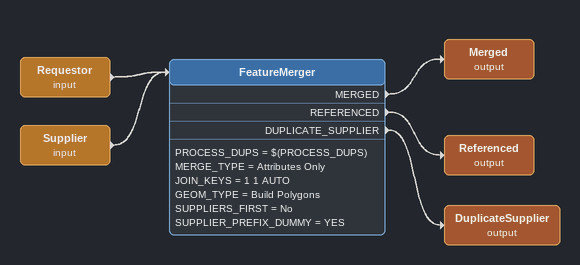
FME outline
Requestor (input)
    -> FeatureMerger
Supplier (input)
    -> FeatureMerger
FeatureMerger
    PROCESS_DUPS = $(PROCESS_DUPS)
    MERGE_TYPE = Attributes Only
    JOIN_KEYS = 1 1 AUTO
    GEOM_TYPE = Build Polygons
    SUPPLIERS_FIRST = No
    SUPPLIER_PREFIX_DUMMY = YES
    MERGED -> Merged (output)
    REFERENCED -> Referenced (output)
    DUPLICATE_SUPPLIER -> DuplicateSupplier (output)
Merged (output)
Referenced (output)
DuplicateSupplier (output)
